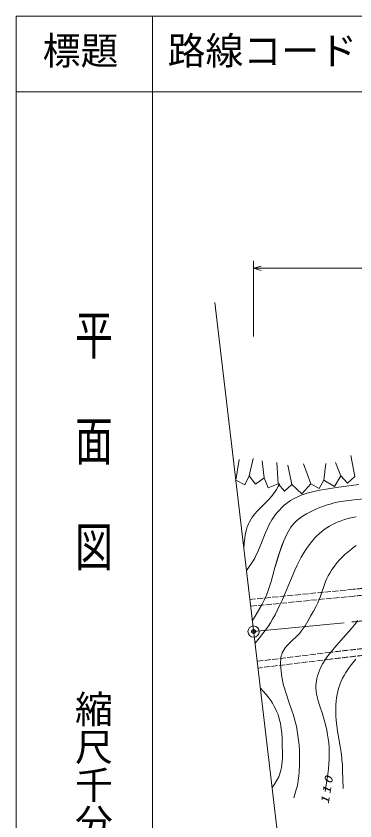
# Model space of a CAD drawing. Units: millimetres, scale not verified. Extents: x -141270 to 498730, y -17600 to 342400.
# Drawn here: x -141270 to -96551, y 236120 to 342400 of the extents above; entities that cross this region are included whole.
import ezdxf
from ezdxf.enums import TextEntityAlignment as Align

# ---------------------------------------------------------------- set-up
doc = ezdxf.new("R2010")
doc.units = ezdxf.units.MM
doc.header["$LTSCALE"] = 1000
doc.header["$PDMODE"] = 32
doc.header["$PDSIZE"] = 500
doc.linetypes.add('CHAIN', pattern=[18.5, 12, -1.5, 3.5, -1.5])
doc.linetypes.add('USER1', pattern=[1, 0.8, -0.2])
for name, color, linetype, lineweight in [('M-BGD', 7, 'Continuous', 13), ('M-BMK-LINE', 2, 'CHAIN', 13), ('M-BMK-SRVR', 3, 'Continuous', 13), ('M-STR-HTXT', 7, 'Continuous', 13), ('M-STR-STR2', 171, 'Continuous', 13), ('M-TTL', 2, 'Continuous', 13), ('M-TTL-BAND', 7, 'Continuous', 13), ('M-TTL-LINE', 7, 'Continuous', 13), ('M-TTL-TXT', 7, 'Continuous', 13)]:
    doc.layers.add(name, color=color, linetype=linetype, lineweight=lineweight)
doc.layers.add('M-OTRS', color=6, linetype='Continuous')
doc.styles.add('@ＭＳ ゴシック', font='')
doc.styles.add('ＭＳ ゴシック', font='')
doc.styles.get('@ＭＳ ゴシック').set_extended_font_data('@MS Gothic')
doc.styles.get('ＭＳ ゴシック').set_extended_font_data('MS Gothic')

# ---------------------------------------------------------------- blocks, each defined once
blk = doc.blocks.new('BUHIN12')
at = {"color": 6, "linetype": 'Continuous', "lineweight": 13}
for radius in [50, 1.5]:
    blk.add_circle((0, 0), radius, dxfattribs=at)
blk = doc.blocks.new('BUHIN4')
at = {"color": 7, "linetype": 'Continuous', "lineweight": 13}
blk.add_lwpolyline([(0, -2000), (2000, 0), (0, 2000)], dxfattribs=at)
blk = doc.blocks.new('BUHIN6')
at = {"color": 7, "linetype": 'Continuous', "lineweight": 13}
blk.add_lwpolyline([(-288, -1000), (0, 0), (285, -1000)], dxfattribs=at)
blk = doc.blocks.new('BUHIN8')
at = {"color": 3, "linetype": 'Continuous', "lineweight": 13}
for radius in [750, 22.5]:
    blk.add_circle((0, 0), radius, dxfattribs=at)

msp = doc.modelspace()

# ---------------------------------------------------------------- linework, layer by layer
at = {"layer": 'M-BGD'}
for p, q in [((-112277, 281114), (-111848, 283847)), ((-110498, 281694), (-109984, 283976)), ((-96551, 281597), (-97097, 284361)), ((-108538, 281405), (-108795, 283686)), ((-106674, 280633), (-106867, 283461)), ((-104874, 280537), (-105388, 283108)), ((-102367, 280633), (-103332, 283269)), ((-100632, 281115), (-100407, 283301)), ((-98415, 281694), (-99122, 283461))]:
    msp.add_line(p, q, dxfattribs=at)
for points in [[(-111215, 272122), (-111166, 272799), (-111098, 273471), (-111038, 273876), (-110957, 274286), (-110873, 274612), (-110767, 274941), (-110733, 275034), (-110606, 275337), (-110459, 275633), (-110285, 275938), (-110093, 276233), (-109748, 276690), (-109459, 277021), (-109149, 277346), (-108317, 278166), (-107961, 278532), (-107613, 278919), (-107153, 279508), (-106907, 279882), (-106673, 280276), (-106475, 280623)], [(-110867, 269173), (-110461, 269745), (-110074, 270327), (-109779, 270824), (-109564, 271239), (-109362, 271672), (-108882, 272824), (-108376, 274066), (-108147, 274631), (-107895, 275196), (-107710, 275560), (-107523, 275877), (-107314, 276192), (-107059, 276537), (-106786, 276871), (-106767, 276894), (-106477, 277215), (-106174, 277522), (-105878, 277794), (-105569, 278050), (-105065, 278412), (-104731, 278614), (-104387, 278799), (-104015, 278975), (-103626, 279137), (-102858, 279400), (-102337, 279542), (-101804, 279666), (-101180, 279791), (-100084, 279973), (-98987, 280134), (-96052, 280550)], [(-93630, 278821), (-96647, 278539), (-97353, 278453), (-98067, 278345), (-98668, 278236), (-99275, 278104), (-99808, 277969), (-100346, 277812), (-100707, 277693), (-101171, 277516), (-101637, 277316), (-102484, 276903), (-102930, 276662), (-103366, 276403), (-103685, 276192), (-104000, 275959), (-104252, 275748), (-104490, 275523), (-104599, 275409), (-104804, 275169), (-104994, 274915), (-105192, 274616), (-105378, 274296), (-105581, 273902), (-105771, 273488), (-105924, 273124), (-106177, 272476), (-106409, 271824), (-106735, 270827), (-107043, 269819), (-107109, 269600)], [(-109734, 259580), (-109136, 260307), (-108549, 261053), (-108013, 261796), (-107703, 262272), (-107405, 262768), (-107089, 263334), (-106790, 263912), (-106442, 264634), (-106107, 265375), (-105627, 266500), (-105060, 267865), (-104472, 269229), (-104158, 269908), (-103824, 270580), (-103642, 270927), (-103376, 271397), (-103088, 271866), (-102815, 272274), (-102519, 272678), (-102237, 273030), (-101933, 273378), (-101871, 273444), (-101569, 273753), (-101253, 274049), (-100931, 274322), (-100588, 274587), (-100242, 274829), (-99885, 275053), (-99527, 275254), (-99160, 275436), (-98765, 275610), (-98364, 275764), (-97917, 275912), (-97455, 276045), (-96928, 276172), (-96396, 276281)], [(-110087, 262565), (-109576, 263386), (-109085, 264214), (-108800, 264731), (-108534, 265255), (-108225, 265945), (-108037, 266436), (-107867, 266935), (-107622, 267747), (-107393, 268577), (-107109, 269600), (-106848, 270452), (-106569, 271297), (-105924, 273124)], [(-104624, 239180), (-104426, 239786), (-104244, 240407), (-104189, 240629), (-104096, 241066), (-104023, 241508), (-103955, 242062), (-103907, 242620), (-103899, 242730), (-103863, 243413), (-103846, 244107), (-103850, 244782), (-103874, 245456), (-103917, 246109), (-103980, 246760), (-104061, 247388), (-104162, 248013), (-104279, 248614), (-104416, 249211), (-104567, 249783), (-104741, 250360), (-104768, 250445), (-105344, 252106), (-105903, 253783), (-105964, 253995), (-106075, 254459), (-106168, 254936), (-106243, 255429), (-106300, 255936), (-106349, 256724), (-106355, 257080), (-106340, 257433), (-106311, 257682), (-106262, 257925), (-106216, 258086), (-106136, 258299), (-106032, 258514), (-105900, 258738), (-105744, 258961), (-105521, 259235), (-105239, 259536), (-104945, 259821), (-104106, 260624), (-103864, 260889), (-103630, 261175), (-103377, 261521), (-103134, 261889), (-102781, 262475), (-102446, 263073), (-102397, 263161), (-102022, 263813), (-101662, 264482), (-101447, 264920), (-101251, 265367), (-101141, 265645), (-100420, 267754), (-100261, 268121), (-100078, 268488), (-99872, 268855), (-99644, 269222), (-99165, 269891), (-98876, 270248), (-98571, 270591), (-98225, 270950), (-97863, 271296), (-97443, 271667), (-97010, 272023), (-96868, 272134), (-96378, 272503)], [(-100483, 239999), (-100296, 241134), (-100128, 242282), (-100044, 242987), (-99978, 243704), (-99949, 244174), (-99929, 244753), (-99930, 245333), (-99949, 245851), (-99989, 246376), (-99997, 246455), (-100062, 246978), (-100147, 247496), (-100267, 248090), (-100406, 248680), (-100616, 249462), (-100848, 250244), (-101211, 251407), (-101379, 251958), (-101529, 252522), (-101606, 252883), (-101662, 253245), (-101696, 253689), (-101696, 253985), (-101676, 254293), (-101633, 254609), (-101569, 254935), (-101479, 255278), (-101369, 255616), (-101232, 255969), (-101073, 256324), (-100774, 256893), (-100544, 257273), (-100293, 257648), (-99975, 258083), (-99641, 258505), (-99075, 259174), (-97036, 261504), (-96589, 262029), (-96158, 262567)], [(-98121, 240402), (-98135, 241584), (-98168, 242774), (-98208, 243501), (-98268, 244237), (-98284, 244396), (-98379, 245168), (-98494, 245939), (-98828, 247982), (-98930, 248695), (-99012, 249410), (-99056, 249957), (-99080, 250507), (-99081, 250989), (-99067, 251452), (-99031, 251926), (-98978, 252367), (-98904, 252804), (-98817, 253206), (-98708, 253612), (-98502, 254213), (-98346, 254587), (-98173, 254953), (-97968, 255336), (-97741, 255719), (-97468, 256134), (-97177, 256540), (-96808, 257016), (-96421, 257483)], [(-107483, 240517), (-107173, 240963), (-106883, 241418), (-106612, 241931), (-106495, 242212), (-106394, 242510), (-106307, 242833), (-106237, 243173), (-106178, 243568), (-106139, 243969), (-106113, 244478), (-106106, 245000), (-106134, 246209), (-106161, 246995), (-106208, 247770), (-106308, 248598), (-106385, 249011), (-106484, 249431), (-106601, 249837), (-106737, 250238), (-106885, 250613), (-107056, 250988), (-107235, 251336), (-107437, 251682), (-107667, 252031), (-107913, 252369), (-108268, 252812), (-108639, 253244), (-109039, 253692)]]:
    msp.add_lwpolyline(points, dxfattribs=at)
at = {"layer": 'M-BMK-LINE', "linetype": 'Continuous'}
msp.add_line((-115049, 304584), (-105381, 222719), dxfattribs=at)
at = {"layer": 'M-BMK-LINE'}
msp.add_line((-109916, 261123), (-96972, 262395), dxfattribs=at)
msp.add_arc((-58822, -125735), 390000, 83.21103, 95.61362, dxfattribs=at)
at = {"layer": 'M-OTRS'}
msp.add_point((-109916, 261122), dxfattribs=at)
at = {"layer": 'M-STR-HTXT'}
for p, q in [((-109916, 300095), (-109916, 310095)), ((-109916, 309095), (-101713, 309095)), ((-101713, 309095), (-1388, 309095))]:
    msp.add_line(p, q, dxfattribs=at)
at = {"layer": 'M-STR-STR2', "linetype": 'USER1'}
for p, q in [((-96720, 266709), (-110399, 265363)), ((-110311, 264467), (-96632, 265814)), ((-109453, 257201), (-99920, 258367)), ((-99810, 257474), (-109344, 256308))]:
    msp.add_line(p, q, dxfattribs=at)
for centre, radius, start, end in [((-66270, -42696), 310900, 90.97101, 95.6207), ((-66270, -42696), 310000, 90.97101, 95.6207), ((-63501, -39414), 300000, 90, 96.97256), ((-63501, -39414), 299100, 90, 96.97256)]:
    msp.add_arc(centre, radius, start, end, dxfattribs=at)
at = {"layer": 'M-TTL'}
for p, q in [((-141270, 342400), (-141270, -17600)), ((498730, 342400), (-141270, 342400))]:
    msp.add_line(p, q, dxfattribs=at)
at = {"layer": 'M-TTL-BAND'}
msp.add_line((-123270, 332400), (-123270, -17600), dxfattribs=at)
at = {"layer": 'M-TTL-LINE'}
for p, q in [((-123270, 342400), (-123270, 332400)), ((-141270, 332400), (498730, 332400))]:
    msp.add_line(p, q, dxfattribs=at)

# ---------------------------------------------------------------- block references
at = {"layer": 'M-BGD'}
for p, xscale, yscale, rotation in [((-111388, 281404), 0.4677717, 0.4677717, 288.05223), ((-109518, 281549), 0.4953973, 0.4953973, 261.60707), ((-99523, 281405), 0.5729187, 0.5729187, 284.62087), ((-97483, 281646), 0.4666118, 0.4666118, 267.03906), ((-107606, 281019), 0.5043078, 0.5043078, 247.52057), ((-105774, 280585), 0.4505654, 0.4505654, 266.93351), ((-103621, 280585), 0.627138, 0.627138, 272.2026), ((-101500, 280874), 0.4502788, 0.4502788, 285.52411)]:
    msp.add_blockref('BUHIN4', p, dxfattribs=dict(at, xscale=xscale, yscale=yscale, rotation=rotation))
at = {"layer": 'M-BMK-SRVR'}
msp.add_blockref('BUHIN8', (-109916, 261123), dxfattribs=at)
at = {"layer": 'M-OTRS'}
msp.add_blockref('BUHIN12', (-109904, 261123), dxfattribs=at)
at = {"layer": 'M-STR-HTXT', "rotation": 90}
msp.add_blockref('BUHIN6', (-109916, 309095), dxfattribs=at)

# ---------------------------------------------------------------- texts
at = {"layer": 'M-BGD', "insert": (-100010, 238276), "char_height": 1100, "attachment_point": 7, "rotation": 80.6, "style": 'ＭＳ ゴシック'}
msp.add_mtext('\\T1.33;\\W1.35;\\Q15;110', dxfattribs=at)
at = {"layer": 'M-TTL-BAND', "style": '@ＭＳ ゴシック', "width": 1.4}
msp.add_text('平  面  図', height=3666, rotation=270, dxfattribs=at).set_placement((-133993, 303875), align=Align.BOTTOM_LEFT)
at = {"layer": 'M-TTL-BAND', "style": '@ＭＳ ゴシック'}
msp.add_text('縮尺千分の一', height=3666, rotation=270, dxfattribs=at).set_placement((-133993, 253430), align=Align.BOTTOM_LEFT)
at = {"layer": 'M-TTL-TXT', "style": 'ＭＳ ゴシック'}
for s, p in [('標題', (-137770, 334900)), ('路線コード', (-121270, 334900))]:
    msp.add_text(s, height=3666, dxfattribs=at).set_placement(p, align=Align.BOTTOM_LEFT)

doc.saveas('drawing.dxf')
